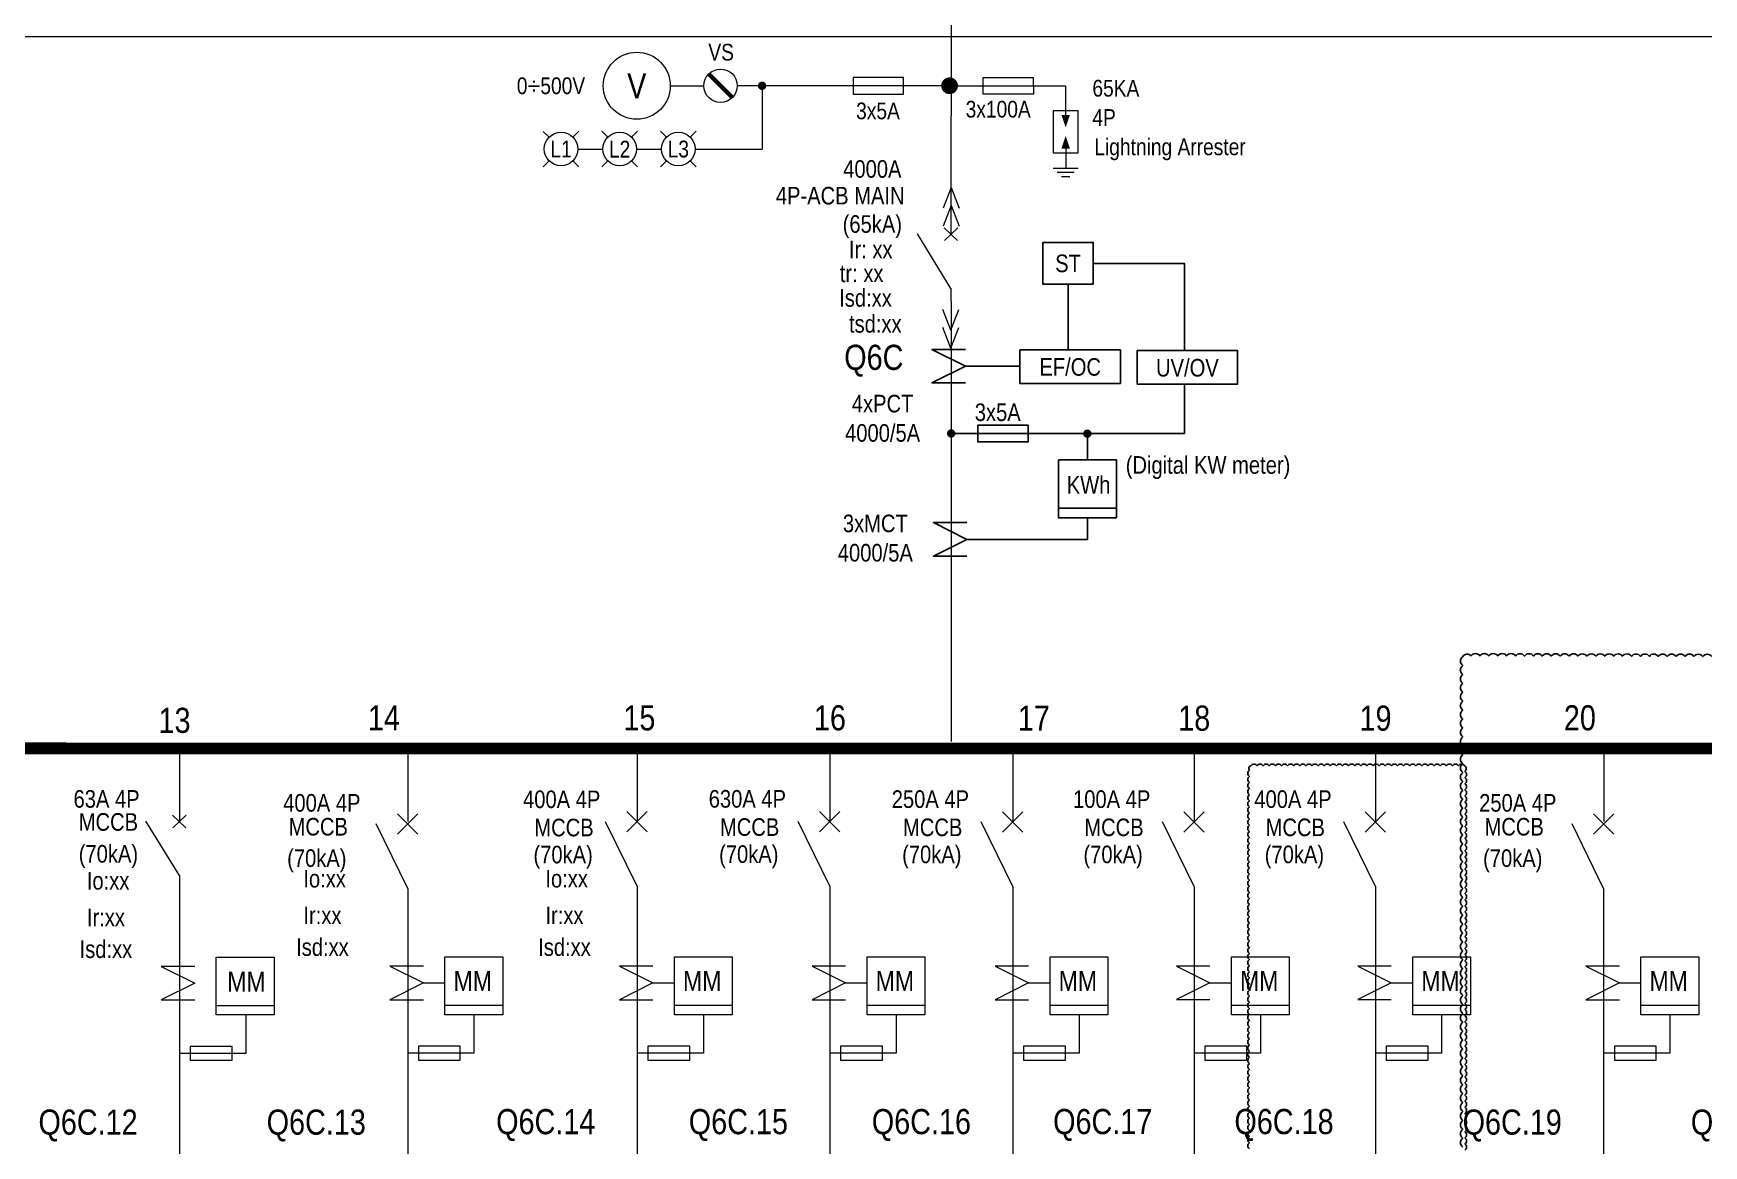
# Model space of a CAD drawing. Header units: millimetres. Extents: x -116965 to 323937, y 291661 to 566926.
# Drawn here: x -55126 to -53769, y 315208 to 316111 of the extents above; entities that cross this region are included whole.
import ezdxf
from ezdxf.enums import TextEntityAlignment as Align

# ---------------------------------------------------------------- set-up
doc = ezdxf.new("R2010")
doc.units = ezdxf.units.MM
doc.layers.get('0').update_dxf_attribs({"lineweight": 18})
doc.layers.add('DB', color=2, linetype='Continuous')
doc.layers.add('Text 2', color=2, linetype='Continuous')
doc.layers.add('HV-MV Equipment', color=4, linetype='Continuous', lineweight=9)
doc.layers.add('Text', color=7, linetype='Continuous', lineweight=13)
doc.styles.add('Hel-Con', font='')
doc.styles.add('VNI-HELVE', font='')
doc.styles.get('Hel-Con').set_extended_font_data('VNI-Helve-Condense')
doc.styles.get('VNI-HELVE').set_extended_font_data('VNI-Helve-Condense')

# ---------------------------------------------------------------- blocks, each defined once
blk = doc.blocks.new('MCB')
at = {"lineweight": 18}
blk.add_line((0, 0), (-4, 6.5), dxfattribs=at)
for p, q in [((-0.83, 7.22), (0.77, 5.7)), ((0.82, 7.22), (-0.78, 5.7))]:
    blk.add_line(p, q)
blk.add_lwpolyline([(0, 0), (0, -1.53)])

msp = doc.modelspace()

# ---------------------------------------------------------------- linework, layer by layer
at = {"layer": 'DB', "color": 8, "ltscale": 1000}
msp.add_line((-54293.092779, 315725.444457), (-54246.063233, 315725.444457), dxfattribs=at)
at = {"layer": 'DB', "ltscale": 1000, "const_width": 3.402022}
msp.add_lwpolyline([(-54381.959288, 316068.556223, 1), (-54378.557267, 316068.556223, 1)], format="xyb", close=True, dxfattribs=at)
at = {"layer": 'DB', "color": 8, "ltscale": 1000}
for points in [[(-54264.859586, 315907.283685), (-54305.683844, 315907.283685), (-54305.683844, 315941.303901), (-54264.859586, 315941.303901)], [(-54242.744282, 315854.035091), (-54324.392798, 315854.035091), (-54324.392798, 315826.818919), (-54242.744282, 315826.818919)], [(-54147.524913, 315853.362255), (-54229.173429, 315853.362255), (-54229.173429, 315826.146083), (-54147.524913, 315826.146083)], [(-54317.717534, 315792.885326), (-54317.712041, 315779.277241), (-54358.536295, 315779.26076), (-54358.541789, 315792.868845)], [(-54293.092779, 315764.635745), (-54246.063233, 315764.635745), (-54246.063233, 315717.6062), (-54293.092779, 315717.6062)]]:
    msp.add_lwpolyline(points, close=True, dxfattribs=at)
msp.add_lwpolyline([(-54305.683844, 315924.293793, 0, 0, 0), (-54379.232928, 315924.27806, 4.536029, 0, 0), (-54392.841014, 315924.275149, 0, 0, 0)], format="xyseb", dxfattribs=at)
for points in [[(-54264.859586, 315924.293793), (-54190.802765, 315924.293793), (-54190.802765, 315853.362255)], [(-54285.271715, 315907.283685), (-54285.271715, 315854.035091)], [(-54368.729948, 315854.427436), (-54395.94612, 315854.427436), (-54368.729948, 315840.81935), (-54395.94612, 315827.211264), (-54368.729948, 315827.211264)], [(-54368.729948, 315840.81935), (-54324.392798, 315840.81935)], [(-54190.726308, 315826.146083), (-54190.726308, 315786.064802), (-54378.557267, 315786.064802)], [(-54269.578006, 315785.928689), (-54269.578006, 315764.657589)], [(-54367.491705, 315713.66605), (-54394.707877, 315713.66605), (-54367.491705, 315700.057964), (-54394.707877, 315686.449878), (-54367.491705, 315686.449878)], [(-54269.578006, 315717.6062), (-54269.578006, 315700.02059)], [(-54367.686969, 315700.02059), (-54269.578006, 315700.02059)]]:
    msp.add_lwpolyline(points, dxfattribs=at)
at = {"layer": 'DB', "color": 8, "ltscale": 1000, "const_width": 3.402022}
for points in [[(-54378.519879, 315786.065489, -1), (-54381.921901, 315786.064116, -1)], [(-54271.279017, 315785.928689, 1), (-54267.876995, 315785.928689, 1)]]:
    msp.add_lwpolyline(points, format="xyb", close=True, dxfattribs=at)
at = {"layer": 'DB', "ltscale": 1000}
for start, end in [(0, 180), (180, 0)]:
    msp.add_arc((-54380.307735, 316068.556223), 1.701011, start, end, dxfattribs=at)
at = {"layer": 'HV-MV Equipment', "color": 6}
msp.add_line((-54380.288195, 315947.945785), (-54379.919271, 316279.823381), dxfattribs=at)
at = {"layer": 'HV-MV Equipment', "lineweight": 9}
msp.add_line((-57896.870018, 316108.471012), (-52401.293486, 316108.471012), dxfattribs=at)
at = {"layer": 'HV-MV Equipment', "color": 6, "lineweight": 9}
for p, q in [((-55007.074102, 315530.184787), (-55007.074102, 315470.908904)), ((-55007.199854, 315416.526992), (-55007.199854, 314507.907626))]:
    msp.add_line(p, q, dxfattribs=at)
at = {"layer": 'HV-MV Equipment', "color": 8, "lineweight": 9}
msp.add_line((-54976.875705, 315321.502579), (-54929.846159, 315321.502579), dxfattribs=at)
at = {"layer": 'HV-MV Equipment', "color": 8, "lineweight": 9, "const_width": 3.402022}
msp.add_lwpolyline([(-54557.984486, 316058.933879), (-54577.229226, 316078.178619)], dxfattribs=at)
at = {"layer": 'HV-MV Equipment', "color": 8, "lineweight": 9}
for points in [[(-54608.431114, 316068.556249), (-54581.214942, 316068.556249)], [(-54381.547054, 316068.556249), (-54553.99877, 316068.556249)], [(-54533.879876, 316068.556249), (-54533.879876, 316017.185724)], [(-54381.547054, 316068.556249), (-54287.254319, 316068.594316), (-54287.243701, 316042.293428)], [(-54711.686298, 316031.542842), (-54706.875113, 316026.731657)], [(-54682.743354, 316031.619279), (-54687.554539, 316026.808094)], [(-54663.982162, 316031.619279), (-54659.170977, 316026.808094)], [(-54635.115053, 316031.619279), (-54639.926238, 316026.808094)], [(-54616.353861, 316031.619279), (-54611.542676, 316026.808094)], [(-54587.486751, 316031.619279), (-54592.297936, 316026.808094)], [(-54683.568822, 316017.185724), (-54663.156693, 316017.185724)], [(-54635.940521, 316017.185724), (-54615.528392, 316017.185724)], [(-54588.31222, 316017.185724), (-54533.879876, 316017.185724)], [(-54287.234087, 316018.479279), (-54287.22685, 316001.516456)], [(-54706.799278, 316007.563354), (-54711.610463, 316002.752169)], [(-54687.554539, 316007.563354), (-54682.743354, 316002.752169)], [(-54659.170977, 316007.563354), (-54663.982162, 316002.752169)], [(-54639.926238, 316007.563354), (-54635.115053, 316002.752169)], [(-54611.542676, 316007.563354), (-54616.353861, 316002.752169)], [(-54592.297936, 316007.563354), (-54587.486751, 316002.752169)], [(-54277.020763, 316001.465634), (-54297.43289, 316001.457393)], [(-54280.421411, 315998.062239), (-54294.029496, 315998.056746)], [(-54283.822059, 315994.658845), (-54290.626101, 315994.656098)], [(-54994.738909, 315353.189512), (-55021.955081, 315353.189512), (-54994.738909, 315339.581426), (-55021.955081, 315325.97334), (-54994.738909, 315325.97334)], [(-54808.967909, 315353.269361), (-54836.184081, 315353.269361), (-54808.967909, 315339.661275), (-54836.184081, 315326.053189), (-54808.967909, 315326.053189)], [(-54622.540834, 315353.293219), (-54649.757006, 315353.293219), (-54622.540834, 315339.685133), (-54649.757006, 315326.077047), (-54622.540834, 315326.077047)], [(-54466.048488, 315353.311358), (-54493.26466, 315353.311358), (-54466.048488, 315339.703272), (-54493.26466, 315326.095186), (-54466.048488, 315326.095186)], [(-54317.360912, 315353.328592), (-54344.577084, 315353.328592), (-54317.360912, 315339.720506), (-54344.577084, 315326.11242), (-54317.360912, 315326.11242)], [(-54170.073931, 315353.345664), (-54197.290103, 315353.345664), (-54170.073931, 315339.737578), (-54197.290103, 315326.129492), (-54170.073931, 315326.129492)], [(-54022.786947, 315353.345664), (-54050.003119, 315353.345664), (-54022.786947, 315339.737578), (-54050.003119, 315326.129492), (-54022.786947, 315326.129492)], [(-53837.391662, 315353.269361), (-53864.607834, 315353.269361), (-53837.391662, 315339.661275), (-53864.607834, 315326.053189), (-53837.391662, 315326.053189)], [(-54808.967909, 315339.661275), (-54791.504992, 315339.661275)], [(-54622.540834, 315339.685133), (-54605.077917, 315339.685133)], [(-54466.048488, 315339.703272), (-54448.58557, 315339.703272)], [(-54317.360912, 315339.720506), (-54299.897995, 315339.720506)], [(-54170.073931, 315339.737578), (-54152.611014, 315339.737578)], [(-54022.786947, 315339.737578), (-54005.32403, 315339.737578)], [(-53837.391662, 315339.661275), (-53819.928744, 315339.661275)], [(-54791.492137, 315321.604608), (-54744.462591, 315321.604608)], [(-54605.065062, 315321.628466), (-54558.035516, 315321.628466)], [(-54448.572715, 315321.646604), (-54401.54317, 315321.646604)], [(-54299.88514, 315321.663839), (-54252.855594, 315321.663839)], [(-54152.598159, 315321.68091), (-54105.568613, 315321.68091)], [(-54005.311175, 315321.68091), (-53958.28163, 315321.68091)], [(-53819.915889, 315321.604608), (-53772.886344, 315321.604608)], [(-54953.360932, 315313.664322), (-54953.360932, 315282.505759), (-55007.176424, 315282.505759)], [(-54767.977364, 315313.76635), (-54767.977364, 315282.607787), (-54821.792856, 315282.607787)], [(-54581.550289, 315313.790208), (-54581.550289, 315282.631645), (-54635.365781, 315282.631645)], [(-54425.057942, 315313.808347), (-54425.057942, 315282.649784), (-54478.873435, 315282.649784)], [(-54276.370367, 315313.825581), (-54276.370367, 315282.667018), (-54330.185859, 315282.667018)], [(-54129.083386, 315313.842653), (-54129.083386, 315282.68409), (-54182.898878, 315282.68409)], [(-53981.796402, 315313.842653), (-53981.796402, 315282.68409), (-54035.611894, 315282.68409)], [(-53796.401117, 315313.76635), (-53796.401117, 315282.607787), (-53850.216609, 315282.607787)]]:
    msp.add_lwpolyline(points, dxfattribs=at)
for points, const_width in [([(-54532.178866, 316068.556249, 1), (-54535.580887, 316068.556249, 1)], 3.402022), ([(-54384.949076, 316068.556249, 1), (-54378.145033, 316068.556249, 1)], 6.804043)]:
    msp.add_lwpolyline(points, format="xyb", close=True, dxfattribs=dict(at, const_width=const_width))
for points in [[(-54459.793549, 316075.360292), (-54459.793549, 316061.752206), (-54418.969291, 316061.752206), (-54418.969291, 316075.360292)], [(-54313.509377, 316075.38776), (-54313.503883, 316061.779675), (-54354.328138, 316061.763194), (-54354.333631, 316075.371279)], [(-54277.040014, 316048.186308), (-54297.452142, 316048.178068), (-54297.438408, 316014.157856), (-54277.02628, 316014.166096)], [(-54977.263137, 315360.716046), (-54930.233592, 315360.716046), (-54930.233592, 315313.686501), (-54977.263137, 315313.686501)], [(-54791.492137, 315360.795895), (-54744.462591, 315360.795895), (-54744.462591, 315313.76635), (-54791.492137, 315313.76635)], [(-54605.065062, 315360.819754), (-54558.035516, 315360.819754), (-54558.035516, 315313.790208), (-54605.065062, 315313.790208)], [(-54448.572715, 315360.837892), (-54401.54317, 315360.837892), (-54401.54317, 315313.808347), (-54448.572715, 315313.808347)], [(-54299.88514, 315360.855126), (-54252.855594, 315360.855126), (-54252.855594, 315313.825581), (-54299.88514, 315313.825581)], [(-54152.598159, 315360.872198), (-54105.568613, 315360.872198), (-54105.568613, 315313.842653), (-54152.598159, 315313.842653)], [(-54005.311175, 315360.872198), (-53958.28163, 315360.872198), (-53958.28163, 315313.842653), (-54005.311175, 315313.842653)], [(-53819.915889, 315360.795895), (-53772.886344, 315360.795895), (-53772.886344, 315313.76635), (-53819.915889, 315313.76635)], [(-54998.430322, 315288.175795), (-54998.430322, 315276.835723), (-54964.410107, 315276.835723), (-54964.410107, 315288.175795)], [(-54813.046754, 315288.277823), (-54813.046754, 315276.937751), (-54779.026539, 315276.937751), (-54779.026539, 315288.277823)], [(-54626.619679, 315288.301681), (-54626.619679, 315276.96161), (-54592.599464, 315276.96161), (-54592.599464, 315288.301681)], [(-54470.127332, 315288.31982), (-54470.127332, 315276.979748), (-54436.107117, 315276.979748), (-54436.107117, 315288.31982)], [(-54321.439757, 315288.337054), (-54321.439757, 315276.996982), (-54287.419542, 315276.996982), (-54287.419542, 315288.337054)], [(-54174.152776, 315288.354126), (-54174.152776, 315277.014054), (-54140.132561, 315277.014054), (-54140.132561, 315288.354126)], [(-54026.865792, 315288.354126), (-54026.865792, 315277.014054), (-53992.845577, 315277.014054), (-53992.845577, 315288.354126)], [(-53841.470507, 315288.277823), (-53841.470507, 315276.937751), (-53807.450292, 315276.937751), (-53807.450292, 315288.277823)]]:
    msp.add_lwpolyline(points, close=True, dxfattribs=at)
for points in [[(-54287.244705, 316044.780167, 0, 0, 0), (-54287.244705, 316044.780167, 6.804043, 0, 0), (-54287.240584, 316034.574103, 0, 0, 0)], [(-54287.233717, 316017.563997, 0, 0, 0), (-54287.233717, 316017.563997, 6.804043, 0, 0), (-54287.237838, 316027.770061, 0, 0, 0)]]:
    msp.add_lwpolyline(points, format="xyseb", dxfattribs=at)
at = {"layer": 'HV-MV Equipment', "color": 4, "lineweight": 9}
for points in [[(-54380.190006, 315985.82417), (-54386.700272, 315969.073197)], [(-54380.190006, 315985.82417), (-54373.679741, 315969.073197)], [(-54380.190006, 315971.167064), (-54386.700272, 315954.416091)], [(-54380.190006, 315971.167064), (-54373.679741, 315954.416091)], [(-54380.412974, 315870.106454), (-54386.92324, 315886.857427)], [(-54380.412974, 315870.106454), (-54373.902709, 315886.857427)], [(-54380.412974, 315855.449348), (-54386.92324, 315872.200321)], [(-54380.412974, 315855.449348), (-54373.902709, 315872.200321)], [(-54821.789682, 315416.481399), (-54847.350808, 315468.916203)], [(-54830.050229, 315460.655656), (-54813.529135, 315477.17675)], [(-54813.529135, 315460.655656), (-54830.050229, 315477.17675)], [(-54635.377521, 315418.270804), (-54660.938646, 315470.705608)], [(-54643.638068, 315462.445061), (-54627.116974, 315478.966155)], [(-54627.116974, 315462.445061), (-54643.638068, 315478.966155)], [(-54478.885179, 315418.328401), (-54504.446304, 315470.763204)], [(-54487.145726, 315462.502658), (-54470.624632, 315479.023751)], [(-54470.624632, 315462.502658), (-54487.145726, 315479.023751)], [(-54330.197575, 315418.097764), (-54355.7587, 315470.532567)], [(-54338.458122, 315462.27202), (-54321.937028, 315478.793114)], [(-54321.937028, 315462.27202), (-54338.458122, 315478.793114)], [(-54182.910591, 315418.088131), (-54208.471716, 315470.522935)], [(-54191.171138, 315462.262388), (-54174.650044, 315478.783482)], [(-54174.650044, 315462.262388), (-54191.171138, 315478.783482)], [(-54035.623607, 315418.088131), (-54061.184732, 315470.522935)], [(-54043.884154, 315462.262388), (-54027.36306, 315478.783482)], [(-54027.36306, 315462.262388), (-54043.884154, 315478.783482)], [(-53850.213435, 315416.481399), (-53875.77456, 315468.916203)], [(-53858.473982, 315460.655656), (-53841.952888, 315477.17675)], [(-53841.952888, 315460.655656), (-53858.473982, 315477.17675)]]:
    msp.add_lwpolyline(points, dxfattribs=at)
at = {"layer": 'HV-MV Equipment', "color": 6, "lineweight": 9}
for points in [[(-54380.258277, 315893.393374), (-54380.258277, 315535.736668)], [(-54821.66393, 315530.226049), (-54821.66393, 315470.950165)], [(-54635.251769, 315530.301802), (-54635.251769, 315471.025918)], [(-54478.759427, 315530.359399), (-54478.759427, 315471.083515)], [(-54330.071823, 315530.128761), (-54330.071823, 315470.852878)], [(-54182.784839, 315530.119129), (-54182.784839, 315470.843245)], [(-54035.497855, 315530.119129), (-54035.497855, 315470.843245)], [(-53850.087683, 315530.226049), (-53850.087683, 315470.950165)], [(-54821.789682, 315416.481399), (-54821.789666, 314507.888869)], [(-54635.376261, 315418.268219), (-54635.270741, 314507.888869)], [(-54478.883919, 315418.325816), (-54478.778392, 314507.888869)], [(-54330.196315, 315418.095179), (-54330.090788, 314507.658231)], [(-54182.909331, 315418.085546), (-54182.803804, 314507.648599)], [(-54035.622347, 315418.085546), (-54035.51682, 314507.648599)], [(-53850.213435, 315416.481399), (-53850.213418, 314507.888869)]]:
    msp.add_lwpolyline(points, dxfattribs=at)
at = {"layer": 'HV-MV Equipment', "color": 6, "const_width": 9.568185}
msp.add_lwpolyline([(-57856.746711, 315530.390773), (-52451.274106, 315530.117065)], dxfattribs=at)
at = {"layer": 'HV-MV Equipment', "color": 8, "lineweight": 9}
for centre, radius in [((-54635.647286, 316068.556249), 27.216172), ((-54567.606856, 316068.556249), 13.608086), ((-54697.176908, 316017.185724), 13.608086), ((-54649.548607, 316017.185724), 13.608086), ((-54601.920306, 316017.185724), 13.608086)]:
    msp.add_circle(centre, radius, dxfattribs=at)
at = {"layer": 'Text 2', "color": 32, "true_color": 0xcd6928}
msp.add_lwpolyline([(-53762.335385, 315604.869492, 0.52056705), (-53769.581481, 315604.890265, 0.52056705), (-53776.827577, 315604.911039, 0.52056705), (-53784.073672, 315604.931812, 0.52056705), (-53791.319768, 315604.952585, 0.52056705), (-53798.565864, 315604.973359, 0.52056705), (-53805.81196, 315604.994132, 0.52056705), (-53813.058056, 315605.014905, 0.52056705), (-53820.304152, 315605.035679, 0.52056705), (-53827.550248, 315605.056452, 0.52056705), (-53834.796344, 315605.077225, 0.52056705), (-53842.04244, 315605.097998, 0.52056705), (-53849.288536, 315605.118772, 0.52056705), (-53856.534631, 315605.139545, 0.52056705), (-53863.780727, 315605.160318, 0.52056705), (-53871.026823, 315605.181092, 0.52056705), (-53878.272919, 315605.201865, 0.52056705), (-53885.519015, 315605.222638, 0.52056705), (-53892.765111, 315605.243411, 0.52056705), (-53900.011207, 315605.264185, 0.52056705), (-53907.257303, 315605.284958, 0.52056705), (-53914.503399, 315605.305731, 0.52056705), (-53921.749495, 315605.326505, 0.52056705), (-53928.99559, 315605.347278, 0.52056705), (-53936.241686, 315605.368051, 0.52056705), (-53943.487782, 315605.388825, 0.52056705), (-53950.733878, 315605.409598, 0.52056705), (-53957.979974, 315605.430371, 0.52056705), (-53964.60873, 315604.832032, 0.52056705), (-53964.60873, 315597.585907, 0.52056705), (-53964.60873, 315590.339781, 0.52056705), (-53964.60873, 315583.093655, 0.52056705), (-53964.60873, 315575.84753, 0.52056705), (-53964.60873, 315568.601404, 0.52056705), (-53964.60873, 315561.355278, 0.52056705), (-53964.60873, 315554.109153, 0.52056705), (-53964.60873, 315546.863027, 0.52056705), (-53964.60873, 315539.616901, 0.52056705), (-53964.60873, 315532.370776, 0.52056705), (-53964.60873, 315525.12465, 0.52056705), (-53964.60873, 315517.878524, 0.52056705), (-53964.60873, 315510.632399, 0.52056705), (-53964.60873, 315503.386273, 0.52056705), (-53964.60873, 315496.140147, 0.52056705), (-53964.60873, 315488.894021, 0.52056705), (-53964.60873, 315481.647896, 0.52056705), (-53964.60873, 315474.40177, 0.52056705), (-53964.60873, 315467.155644, 0.52056705), (-53964.60873, 315459.909519, 0.52056705), (-53964.60873, 315452.663393, 0.52056705), (-53964.60873, 315445.417267, 0.52056705), (-53964.60873, 315438.171142, 0.52056705), (-53964.60873, 315430.925016, 0.52056705), (-53964.60873, 315423.67889, 0.52056705), (-53964.60873, 315416.432765, 0.52056705), (-53964.60873, 315409.186639, 0.52056705), (-53964.60873, 315401.940513, 0.52056705), (-53964.60873, 315394.694388, 0.52056705), (-53964.60873, 315387.448262, 0.52056705), (-53964.60873, 315380.202136, 0.52056705), (-53964.60873, 315372.956011, 0.52056705), (-53964.60873, 315365.709885, 0.52056705), (-53964.60873, 315358.463759, 0.52056705), (-53964.60873, 315351.217634, 0.52056705), (-53964.60873, 315343.971508, 0.52056705), (-53964.60873, 315336.725382, 0.52056705), (-53964.60873, 315329.479257, 0.52056705), (-53964.60873, 315322.233131, 0.52056705), (-53964.60873, 315314.987005, 0.52056705), (-53964.60873, 315307.74088, 0.52056705), (-53964.60873, 315300.494754, 0.52056705), (-53964.60873, 315293.248628, 0.52056705), (-53964.60873, 315286.002503, 0.52056705), (-53964.60873, 315278.756377, 0.52056705), (-53964.60873, 315271.510251, 0.52056705), (-53964.60873, 315264.264125, 0.52056705), (-53964.60873, 315257.018, 0.52056705), (-53964.60873, 315249.771874, 0.52056705), (-53964.60873, 315242.525748, 0.52056705), (-53964.60873, 315235.279623, 0.52056705), (-53964.60873, 315228.033497, 0.52056705), (-53964.60873, 315220.787371, 0.52056705), (-53964.60873, 315213.541246, 0.52056705), (-53964.60873, 315206.29512, 0.52056705)], format="xyb", dxfattribs=at)
at = {"layer": 'Text 2'}
msp.add_lwpolyline([(-53962.87208, 315203.950935, 0.52056705), (-53962.87208, 315208.911321, 0.52056705), (-53962.87208, 315213.871708, 0.52056705), (-53962.87208, 315218.832094, 0.52056705), (-53962.87208, 315223.79248, 0.52056705), (-53962.87208, 315228.752867, 0.52056705), (-53962.87208, 315233.713253, 0.52056705), (-53962.87208, 315238.673639, 0.52056705), (-53962.87208, 315243.634026, 0.52056705), (-53962.87208, 315248.594412, 0.52056705), (-53962.87208, 315253.554798, 0.52056705), (-53962.87208, 315258.515185, 0.52056705), (-53962.87208, 315263.475571, 0.52056705), (-53962.87208, 315268.435957, 0.52056705), (-53962.87208, 315273.396344, 0.52056705), (-53962.87208, 315278.35673, 0.52056705), (-53962.87208, 315283.317117, 0.52056705), (-53962.87208, 315288.277503, 0.52056705), (-53962.87208, 315293.237889, 0.52056705), (-53962.87208, 315298.198276, 0.52056705), (-53962.87208, 315303.158662, 0.52056705), (-53962.87208, 315308.119048, 0.52056705), (-53962.87208, 315313.079435, 0.52056705), (-53962.87208, 315318.039821, 0.52056705), (-53962.87208, 315323.000207, 0.52056705), (-53962.87208, 315327.960594, 0.52056705), (-53962.87208, 315332.92098, 0.52056705), (-53962.87208, 315337.881366, 0.52056705), (-53962.87208, 315342.841753, 0.52056705), (-53962.87208, 315347.802139, 0.52056705), (-53962.87208, 315352.762526, 0.52056705), (-53962.87208, 315357.722912, 0.52056705), (-53962.87208, 315362.683298, 0.52056705), (-53962.87208, 315367.643685, 0.52056705), (-53962.87208, 315372.604071, 0.52056705), (-53962.87208, 315377.564457, 0.52056705), (-53962.87208, 315382.524844, 0.52056705), (-53962.87208, 315387.48523, 0.52056705), (-53962.87208, 315392.445616, 0.52056705), (-53962.87208, 315397.406003, 0.52056705), (-53962.87208, 315402.366389, 0.52056705), (-53962.87208, 315407.326775, 0.52056705), (-53962.87208, 315412.287162, 0.52056705), (-53962.87208, 315417.247548, 0.52056705), (-53962.87208, 315422.207935, 0.52056705), (-53962.87208, 315427.168321, 0.52056705), (-53962.87208, 315432.128707, 0.52056705), (-53962.87208, 315437.089094, 0.52056705), (-53962.87208, 315442.04948, 0.52056705), (-53962.87208, 315447.009866, 0.52056705), (-53962.87208, 315451.970253, 0.52056705), (-53962.87208, 315456.930639, 0.52056705), (-53962.87208, 315461.891025, 0.52056705), (-53962.87208, 315466.851412, 0.52056705), (-53962.87208, 315471.811798, 0.52056705), (-53962.87208, 315476.772184, 0.52056705), (-53962.87208, 315481.732571, 0.52056705), (-53962.87208, 315486.692957, 0.52056705), (-53962.87208, 315491.653344, 0.52056705), (-53962.87208, 315496.61373, 0.52056705), (-53962.87208, 315501.574116, 0.52056705), (-53962.87208, 315506.534503, 0.52056705), (-53962.87208, 315511.494889, 0.52056705), (-53963.122046, 315516.205309, 0.52056705), (-53968.082433, 315516.205309, 0.52056705), (-53973.042819, 315516.205309, 0.52056705), (-53978.003205, 315516.205309, 0.52056705), (-53982.963592, 315516.205309, 0.52056705), (-53987.923978, 315516.205309, 0.52056705), (-53992.884364, 315516.205309, 0.52056705), (-53997.844751, 315516.205309, 0.52056705), (-54002.805137, 315516.205309, 0.52056705), (-54007.765523, 315516.205309, 0.52056705), (-54012.72591, 315516.205309, 0.52056705), (-54017.686296, 315516.205309, 0.52056705), (-54022.646682, 315516.205309, 0.52056705), (-54027.607069, 315516.205309, 0.52056705), (-54032.567455, 315516.205309, 0.52056705), (-54037.527842, 315516.205309, 0.52056705), (-54042.488228, 315516.205309, 0.52056705), (-54047.448614, 315516.205309, 0.52056705), (-54052.409001, 315516.205309, 0.52056705), (-54057.369387, 315516.205309, 0.52056705), (-54062.329773, 315516.205309, 0.52056705), (-54067.29016, 315516.205309, 0.52056705), (-54072.250546, 315516.205309, 0.52056705), (-54077.210932, 315516.205309, 0.52056705), (-54082.171319, 315516.205309, 0.52056705), (-54087.131705, 315516.205309, 0.52056705), (-54092.092091, 315516.205309, 0.52056705), (-54097.052478, 315516.205309, 0.52056705), (-54102.012864, 315516.205309, 0.52056705), (-54106.973251, 315516.205309, 0.52056705), (-54111.933637, 315516.205309, 0.52056705), (-54116.894023, 315516.205309, 0.52056705), (-54121.85441, 315516.205309, 0.52056705), (-54126.814796, 315516.205309, 0.52056705), (-54131.775182, 315516.205309, 0.52056705), (-54136.735569, 315516.205309, 0.52056705), (-54137.946056, 315512.45541, 0.52056705), (-54137.946056, 315507.495024, 0.52056705), (-54137.946056, 315502.534637, 0.52056705), (-54137.946056, 315497.574251, 0.52056705), (-54137.946056, 315492.613865, 0.52056705), (-54137.946056, 315487.653478, 0.52056705), (-54137.946056, 315482.693092, 0.52056705), (-54137.946056, 315477.732706, 0.52056705), (-54137.946056, 315472.772319, 0.52056705), (-54137.946056, 315467.811933, 0.52056705), (-54137.946056, 315462.851547, 0.52056705), (-54137.946056, 315457.89116, 0.52056705), (-54137.946056, 315452.930774, 0.52056705), (-54137.946056, 315447.970387, 0.52056705), (-54137.946056, 315443.010001, 0.52056705), (-54137.946056, 315438.049615, 0.52056705), (-54137.946056, 315433.089228, 0.52056705), (-54137.946056, 315428.128842, 0.52056705), (-54137.946056, 315423.168456, 0.52056705), (-54137.946056, 315418.208069, 0.52056705), (-54137.946056, 315413.247683, 0.52056705), (-54137.946056, 315408.287297, 0.52056705), (-54137.946056, 315403.32691, 0.52056705), (-54137.946056, 315398.366524, 0.52056705), (-54137.946056, 315393.406138, 0.52056705), (-54137.946056, 315388.445751, 0.52056705), (-54137.946056, 315383.485365, 0.52056705), (-54137.946056, 315378.524978, 0.52056705), (-54137.946056, 315373.564592, 0.52056705), (-54137.946056, 315368.604206, 0.52056705), (-54137.946056, 315363.643819, 0.52056705), (-54137.946056, 315358.683433, 0.52056705), (-54137.946056, 315353.723047, 0.52056705), (-54137.946056, 315348.76266, 0.52056705), (-54137.946056, 315343.802274, 0.52056705), (-54137.946056, 315338.841888, 0.52056705), (-54137.946056, 315333.881501, 0.52056705), (-54137.946056, 315328.921115, 0.52056705), (-54137.946056, 315323.960729, 0.52056705), (-54137.946056, 315319.000342, 0.52056705), (-54137.946056, 315314.039956, 0.52056705), (-54137.946056, 315309.079569, 0.52056705), (-54137.946056, 315304.119183, 0.52056705), (-54137.946056, 315299.158797, 0.52056705), (-54137.946056, 315294.19841, 0.52056705), (-54137.946056, 315289.238024, 0.52056705), (-54137.946056, 315284.277638, 0.52056705), (-54137.946056, 315279.317251, 0.52056705), (-54137.946056, 315274.356865, 0.52056705), (-54137.946056, 315269.396479, 0.52056705), (-54137.946056, 315264.436092, 0.52056705), (-54137.946056, 315259.475706, 0.52056705), (-54137.946056, 315254.51532, 0.52056705), (-54137.946056, 315249.554933, 0.52056705), (-54137.946056, 315244.594547, 0.52056705), (-54137.946056, 315239.63416, 0.52056705), (-54137.946056, 315234.673774, 0.52056705), (-54137.946056, 315229.713388, 0.52056705), (-54137.946056, 315224.753001, 0.52056705), (-54137.946056, 315219.792615, 0.52056705), (-54137.946056, 315214.832229, 0.52056705), (-54137.946056, 315209.871842, 0.52056705), (-54137.946056, 315204.911456, 0.52056705)], format="xyb", dxfattribs=at)

# ---------------------------------------------------------------- block references
at = {"layer": 'HV-MV Equipment', "color": 4, "lineweight": 9, "xscale": 6.804043009240593, "yscale": 6.804043009240593, "zscale": 6.804043009240593}
for p in [(-54380.413947, 315903.976858), (-55007.199854, 315426.939977)]:
    msp.add_blockref('MCB', p, dxfattribs=at)

# ---------------------------------------------------------------- texts
at = {"layer": 'HV-MV Equipment', "color": 7, "lineweight": 9}
for s, height, style, p in [('VS', 13.608086, 'VNI-HELVE', (-54567.116842, 316089.033682)), ('3x5A', 13.608086, 'VNI-HELVE', (-54439.708014, 316041.340077)), ('3x100A', 13.608086, 'VNI-HELVE', (-54342.042654, 316042.762715)), ('4000A', 14.2884903, 'Hel-Con', (-54444.294206, 315993.832857)), ('4P-ACB MAIN', 14.28849032, 'Hel-Con', (-54470.402962, 315972.141356)), ('(65kA)', 14.2884903, 'Hel-Con', (-54444.294206, 315949.1124)), ('Ir: xx', 14.2884903, 'Hel-Con', (-54445.599749, 315928.382796)), ('tr: xx', 14.2884903, 'Hel-Con', (-54452.967627, 315909.016024)), ('Isd:xx', 14.2884903, 'Hel-Con', (-54449.847347, 315889.090499)), ('tsd:xx', 14.2884903, 'Hel-Con', (-54441.898293, 315868.010326)), ('4xPCT', 14.2884903, 'Hel-Con', (-54435.955753, 315803.196074)), ('3x5A', 14.2884903, 'Hel-Con', (-54342.426672, 315796.204674)), ('4000/5A', 14.2884903, 'Hel-Con', (-54435.955753, 315779.381924)), ('3xMCT', 14.2884903, 'Hel-Con', (-54441.872508, 315705.880354)), ('4000/5A', 14.2884903, 'Hel-Con', (-54441.872508, 315682.066204)), ('13', 20.412129, 'Hel-Con', (-55011.176929, 315542.837527)), ('14', 20.412129, 'Hel-Con', (-54841.075853, 315544.886738)), ('15', 20.412129, 'Hel-Con', (-54633.552542, 315544.886738)), ('16', 20.412129, 'Hel-Con', (-54478.760563, 315544.886738)), ('17', 20.412129, 'Hel-Con', (-54313.062885, 315544.656101)), ('18', 20.412129, 'Hel-Con', (-54182.785975, 315544.646469)), ('19', 20.412129, 'Hel-Con', (-54035.498991, 315544.646469)), ('20', 20.412129, 'Hel-Con', (-53869.499606, 315544.886738)), ('63A 4P', 14.2884903, 'Hel-Con', (-55066.395965, 315482.076742)), ('400A 4P', 14.2884903, 'Hel-Con', (-54696.657733, 315481.745745)), ('630A 4P', 14.2884903, 'Hel-Con', (-54545.831869, 315482.126355)), ('250A 4P', 14.2884903, 'Hel-Con', (-54397.144265, 315481.895718)), ('100A 4P', 14.2884903, 'Hel-Con', (-54249.857281, 315481.886085)), ('400A 4P', 14.2884903, 'Hel-Con', (-54102.570297, 315481.886085)), ('400A 4P', 14.2884903, 'Hel-Con', (-54891.505855, 315478.853202)), ('250A 4P', 14.2884903, 'Hel-Con', (-53919.929607, 315478.853202)), ('MCCB', 14.2884903, 'Hel-Con', (-55064.908083, 315463.33471)), ('MCCB', 14.2884903, 'Hel-Con', (-54894.431626, 315459.45299)), ('MCCB', 14.2884903, 'Hel-Con', (-54694.786934, 315458.806269)), ('MCCB', 14.2884903, 'Hel-Con', (-54543.96107, 315459.186879)), ('MCCB', 14.2884903, 'Hel-Con', (-54395.273466, 315458.956242)), ('MCCB', 14.2884903, 'Hel-Con', (-54247.986482, 315458.946609)), ('MCCB', 14.2884903, 'Hel-Con', (-54100.699498, 315458.946609)), ('MCCB', 14.2884903, 'Hel-Con', (-53922.855379, 315459.45299)), ('(70kA)', 14.2884903, 'Hel-Con', (-55064.908083, 315437.469728)), ('(70kA)', 14.2884903, 'Hel-Con', (-54895.603361, 315433.933982)), ('(70kA)', 14.2884903, 'Hel-Con', (-54695.503532, 315436.839375)), ('(70kA)', 14.2884903, 'Hel-Con', (-54544.677668, 315437.219985)), ('(70kA)', 14.2884903, 'Hel-Con', (-54395.990063, 315436.989348)), ('(70kA)', 14.2884903, 'Hel-Con', (-54248.703079, 315436.979715)), ('(70kA)', 14.2884903, 'Hel-Con', (-54101.416096, 315436.979715)), ('(70kA)', 14.2884903, 'Hel-Con', (-53924.027114, 315433.933982)), ('Io:xx', 14.2884903, 'Hel-Con', (-55065.153703, 315415.56825)), ('Io:xx', 14.2884903, 'Hel-Con', (-54889.24935, 315417.269261)), ('Io:xx', 14.2884903, 'Hel-Con', (-54692.632349, 315417.269261)), ('Ir:xx', 14.2884903, 'Hel-Con', (-55066.927188, 315385.788676)), ('Ir:xx', 14.2884903, 'Hel-Con', (-54891.022835, 315387.489687)), ('Ir:xx', 14.2884903, 'Hel-Con', (-54694.405834, 315387.489687)), ('Isd:xx', 14.2884903, 'Hel-Con', (-55066.927188, 315359.971637)), ('Isd:xx', 14.2884903, 'Hel-Con', (-54891.022835, 315361.672648)), ('Isd:xx', 14.2884903, 'Hel-Con', (-54694.405834, 315361.672648))]:
    msp.add_text(s, height=height, dxfattribs=dict(at, style=style)).set_placement(p, align=Align.CENTER)
for s, height, style, p in [('V', 20.412129, 'Hel-Con', (-54635.647286, 316068.556249)), ('L1', 13.608086, 'VNI-HELVE', (-54697.176908, 316017.185724)), ('L2', 13.608086, 'VNI-HELVE', (-54649.548607, 316017.185724)), ('L3', 13.608086, 'VNI-HELVE', (-54601.920306, 316017.185724)), ('ST', 14.2884903, 'Hel-Con', (-54285.271715, 315924.293793)), ('EF/OC', 14.2884903, 'Hel-Con', (-54283.56854, 315840.427005)), ('UV/OV', 14.2884903, 'Hel-Con', (-54188.349171, 315839.754169)), ('KWh', 14.2884903, 'Hel-Con', (-54268.613079, 315744.67215)), ('MM', 16.3297032, 'VNI-HELVE', (-54768.930955, 315341.287014)), ('MM', 16.3297032, 'VNI-HELVE', (-54582.50388, 315341.310872)), ('MM', 16.3297032, 'VNI-HELVE', (-54426.011534, 315341.329011)), ('MM', 16.3297032, 'VNI-HELVE', (-54277.323958, 315341.346245)), ('MM', 16.3297032, 'VNI-HELVE', (-54130.036977, 315341.363317)), ('MM', 16.3297032, 'VNI-HELVE', (-53982.749993, 315341.363317)), ('MM', 16.3297032, 'VNI-HELVE', (-53797.354708, 315341.287014))]:
    msp.add_text(s, height=height, dxfattribs=dict(at, style=style)).set_placement(p, align=Align.MIDDLE)
at = {"layer": 'HV-MV Equipment', "color": 7, "lineweight": 9, "style": 'VNI-HELVE'}
msp.add_text('0÷500V', height=13.608086, dxfattribs=at).set_placement((-54733.11747, 316068.556249), align=Align.MIDDLE_LEFT)
at = {"layer": 'HV-MV Equipment', "color": 7, "lineweight": 9}
for s, height, style, p in [('65KA', 13.608086, 'VNI-HELVE', (-54265.531349, 316059.772269)), ('4P', 13.608086, 'VNI-HELVE', (-54265.531349, 316035.958119)), ('Lightning Arrester', 13.60808602, 'VNI-HELVE', (-54263.991, 316012.143968)), ('(Digital KW meter)', 14.28849032, 'Hel-Con', (-54238.417476, 315753.383353))]:
    msp.add_text(s, height=height, dxfattribs=dict(at, style=style)).set_placement(p)
at = {"layer": 'HV-MV Equipment', "color": 1, "lineweight": 9, "style": 'Hel-Con'}
for s, p in [('Q6C', (-54467.139352, 315837.739858)), ('Q6C.12', (-55121.746629, 315216.448162)), ('Q6C.13', (-54936.336454, 315216.448216)), ('Q6C.14', (-54749.900541, 315216.810714)), ('Q6C.15', (-54593.408194, 315216.828852)), ('Q6C.16', (-54444.720619, 315216.846086)), ('Q6C.17', (-54297.433638, 315216.863158)), ('Q6C.18', (-54150.146656, 315216.88023)), ('Q6C.19', (-53964.760206, 315216.448234)), ('Q6C.20', (-53779.350034, 315216.448237))]:
    msp.add_text(s, height=20.412129, dxfattribs=at).set_placement(p)
at = {"layer": 'Text', "color": 0, "lineweight": 9, "style": 'VNI-HELVE'}
msp.add_text('MM', height=16.3297032, dxfattribs=at).set_placement((-54952.783437, 315340.730608), align=Align.MIDDLE)

doc.saveas('drawing.dxf')
